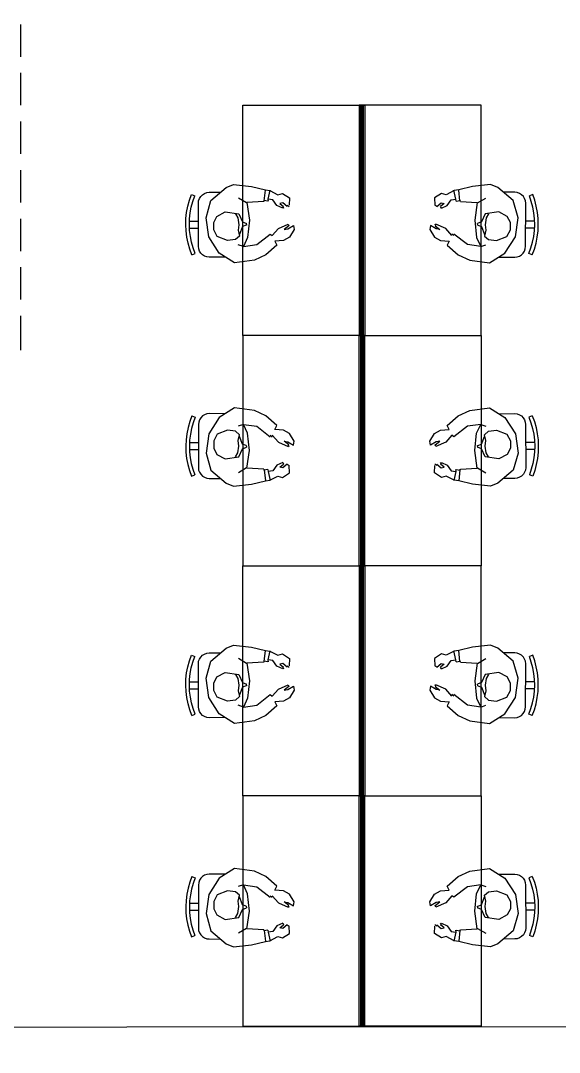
# Model space of a CAD drawing. Extents: x 0 to 23.4, y 0 to 16.5.
# Drawn here: x 5.367 to 6.349, y 3.895 to 5.777 of the extents above; entities that cross this region are included whole.
import ezdxf

# ---------------------------------------------------------------- set-up
doc = ezdxf.new("R2010")
doc.units = 0
doc.layers.get('0').update_dxf_attribs({"linetype": 'CONTINUOUS'})

msp = doc.modelspace()

# ---------------------------------------------------------------- linework, layer by layer
at = {"color": 0}
for points in [[(18.7013, 3.89535), (18.6972, 13.0263), (0.69781, 13.0186), (0.70171, 3.93983), (8.79883, 3.94336)], [(5.36681, 5.71072), (5.36675, 5.76975)], [(5.36681, 5.62213), (5.36681, 5.68121)], [(5.77181, 5.20269), (5.77181, 5.62261)], [(5.77181, 5.62261), (5.98833, 5.62261)], [(5.98833, 5.62261), (5.98833, 5.20269)], [(6.20703, 5.62261), (5.9905, 5.62261)], [(5.9905, 5.62261), (5.9905, 5.20269)], [(6.20703, 5.20269), (6.20703, 5.62261)], [(5.36681, 5.53358), (5.36681, 5.59261)], [(5.36681, 5.44499), (5.36681, 5.50401)], [(5.74149, 5.47244), (5.75515, 5.47771)], [(5.75515, 5.47771), (5.78782, 5.47407)], [(6.22368, 5.47771), (6.19103, 5.47407)], [(6.23736, 5.47244), (6.22368, 5.47771)], [(5.67893, 5.34939), (5.67507, 5.36003), (5.67199, 5.37088), (5.66982, 5.38194), (5.6684, 5.39318), (5.66792, 5.4044), (5.66829, 5.41569), (5.66949, 5.42692), (5.67156, 5.43804), (5.67443, 5.44894), (5.67817, 5.45958)], [(5.685, 5.35189), (5.68132, 5.36203), (5.67839, 5.3724), (5.67626, 5.38297), (5.67497, 5.39367), (5.67449, 5.40446), (5.67481, 5.41521), (5.67594, 5.42594), (5.67796, 5.43653), (5.68072, 5.44694), (5.68425, 5.45714)], [(5.67817, 5.45958), (5.68425, 5.45714)], [(5.69092, 5.44379), (5.6914, 5.44819), (5.69287, 5.45231), (5.69521, 5.45606), (5.69829, 5.45921), (5.70204, 5.46153), (5.70617, 5.463), (5.71056, 5.46349)], [(5.71056, 5.46349), (5.73118, 5.46354)], [(5.7136, 5.44846), (5.74149, 5.47244)], [(5.78782, 5.47407), (5.81304, 5.46821)], [(5.81082, 5.44808), (5.81315, 5.46772)], [(5.81304, 5.46821), (5.82129, 5.46696)], [(5.81814, 5.45079), (5.82172, 5.46756)], [(5.82129, 5.46696), (5.83583, 5.45915)], [(5.83583, 5.45915), (5.84429, 5.46164)], [(5.84429, 5.46164), (5.85732, 5.4535)], [(6.13456, 5.46164), (6.12153, 5.4535)], [(6.14301, 5.45915), (6.13456, 5.46164)], [(6.15756, 5.46696), (6.14301, 5.45915)], [(6.16069, 5.45079), (6.15717, 5.46756)], [(6.16581, 5.46821), (6.15756, 5.46696)], [(6.16803, 5.44808), (6.16569, 5.46772)], [(6.19103, 5.47407), (6.16581, 5.46821)], [(6.26525, 5.44846), (6.23736, 5.47244)], [(6.26828, 5.46349), (6.24767, 5.46354)], [(6.28792, 5.44379), (6.28743, 5.44819), (6.28603, 5.45231), (6.28369, 5.45606), (6.28054, 5.45921), (6.27681, 5.46153), (6.27268, 5.463), (6.26828, 5.46349)], [(6.29383, 5.35189), (6.29753, 5.36203), (6.30046, 5.3724), (6.30257, 5.38297), (6.30388, 5.39367), (6.30436, 5.40446), (6.30404, 5.41521), (6.3029, 5.42594), (6.30094, 5.43653), (6.29818, 5.44694), (6.2946, 5.45714)], [(6.30067, 5.45958), (6.2946, 5.45714)], [(6.29992, 5.34939), (6.30382, 5.36003), (6.30686, 5.37088), (6.30908, 5.38194), (6.31044, 5.39318), (6.31093, 5.4044), (6.3106, 5.41569), (6.30935, 5.42692), (6.30729, 5.43804), (6.30442, 5.44894), (6.30067, 5.45958)], [(5.69108, 5.36507), (5.69092, 5.44379)], [(5.70486, 5.41726), (5.7136, 5.44846)], [(5.77875, 5.44439), (5.76394, 5.45307)], [(5.81006, 5.44683), (5.77914, 5.44499)], [(5.77914, 5.44499), (5.78396, 5.41265)], [(5.81006, 5.44846), (5.81017, 5.44683)], [(5.81782, 5.44754), (5.81017, 5.44846)], [(5.81782, 5.45079), (5.81814, 5.44754)], [(5.82688, 5.44965), (5.81814, 5.45079)], [(5.83399, 5.43961), (5.82688, 5.44965)], [(5.84467, 5.43463), (5.83399, 5.43961)], [(5.84511, 5.44428), (5.83957, 5.44303)], [(5.83957, 5.44303), (5.84614, 5.43761)], [(5.84467, 5.43761), (5.84614, 5.43463)], [(5.85303, 5.43761), (5.84511, 5.44428)], [(5.85303, 5.44006), (5.85672, 5.43761)], [(5.85732, 5.4535), (5.85672, 5.44006)], [(6.12153, 5.4535), (6.12213, 5.44006)], [(6.12582, 5.43761), (6.12213, 5.44006)], [(6.12582, 5.43761), (6.13374, 5.44428)], [(6.13926, 5.44303), (6.13271, 5.43761)], [(6.13417, 5.43463), (6.13271, 5.43761)], [(6.13374, 5.44428), (6.13926, 5.44303)], [(6.13417, 5.43463), (6.14486, 5.43961)], [(6.14486, 5.43961), (6.15196, 5.44965)], [(6.15196, 5.44965), (6.16069, 5.45079)], [(6.16103, 5.44754), (6.16069, 5.45079)], [(6.16103, 5.44754), (6.16868, 5.44846)], [(6.16883, 5.44683), (6.16868, 5.44846)], [(6.16883, 5.44683), (6.19971, 5.44499)], [(6.19971, 5.44499), (6.19488, 5.41265)], [(6.20008, 5.44439), (6.21496, 5.45307)], [(6.27399, 5.41726), (6.26525, 5.44846)], [(6.28776, 5.36507), (6.28792, 5.44379)], [(5.71886, 5.40831), (5.7245, 5.41971)], [(5.7245, 5.41971), (5.74001, 5.428)], [(5.74001, 5.428), (5.76486, 5.42443)], [(5.7589, 5.42437), (5.76292, 5.41683)], [(5.76486, 5.42443), (5.77165, 5.40983)], [(6.21397, 5.42443), (6.20719, 5.40983)], [(6.23882, 5.428), (6.21397, 5.42443)], [(6.21994, 5.42437), (6.21593, 5.41683)], [(6.25433, 5.41971), (6.23882, 5.428)], [(6.25999, 5.40831), (6.25433, 5.41971)], [(5.36681, 5.35639), (5.36681, 5.41547)], [(5.67449, 5.41103), (5.69097, 5.41103)], [(5.70975, 5.38226), (5.70486, 5.41726)], [(5.71892, 5.39486), (5.71886, 5.40831)], [(5.76292, 5.41683), (5.76465, 5.40451)], [(5.76465, 5.40451), (5.76335, 5.39426)], [(5.77126, 5.4011), (5.76617, 5.38688)], [(5.77832, 5.40375), (5.77126, 5.4011)], [(5.77165, 5.40983), (5.77869, 5.40663)], [(5.77832, 5.40663), (5.77869, 5.40375)], [(5.78396, 5.41265), (5.7806, 5.38108)], [(5.83686, 5.39725), (5.8546, 5.4056)], [(5.8559, 5.40218), (5.84733, 5.39546)], [(5.85389, 5.39692), (5.86469, 5.40315)], [(5.8546, 5.4056), (5.8559, 5.40218)], [(5.86469, 5.40315), (5.86589, 5.39567)], [(6.11415, 5.40315), (6.11296, 5.39567)], [(6.12494, 5.39692), (6.11415, 5.40315)], [(6.12429, 5.40218), (6.12294, 5.4056)], [(6.12294, 5.40218), (6.13151, 5.39546)], [(6.14199, 5.39725), (6.12429, 5.4056)], [(6.19488, 5.41265), (6.19824, 5.38108)], [(6.20719, 5.40983), (6.20019, 5.40663)], [(6.20057, 5.40375), (6.20019, 5.40663)], [(6.20057, 5.40375), (6.20757, 5.4011)], [(6.20757, 5.4011), (6.21268, 5.38688)], [(6.21593, 5.41683), (6.21419, 5.40451)], [(6.21419, 5.40451), (6.2155, 5.39426)], [(6.25999, 5.39486), (6.25999, 5.40831)], [(6.2691, 5.38226), (6.27399, 5.41726)], [(6.30436, 5.41103), (6.28787, 5.41103)], [(5.67449, 5.39789), (5.69103, 5.39789)], [(5.72885, 5.35232), (5.70975, 5.38226)], [(5.7251, 5.38297), (5.71892, 5.39486)], [(5.74425, 5.37576), (5.7251, 5.38297)], [(5.766, 5.38385), (5.75879, 5.37739)], [(5.76335, 5.39426), (5.766, 5.38385)], [(5.7806, 5.38108), (5.77294, 5.3649)], [(5.79731, 5.36849), (5.82215, 5.38747)], [(5.82215, 5.38747), (5.82547, 5.38456)], [(5.82547, 5.38456), (5.83686, 5.39725)], [(5.85693, 5.38183), (5.84614, 5.37549)], [(5.84733, 5.39546), (5.85389, 5.39692)], [(5.86589, 5.39567), (5.85693, 5.38183)], [(6.11296, 5.39567), (6.1219, 5.38183)], [(6.1219, 5.38183), (6.13271, 5.37549)], [(6.13151, 5.39546), (6.12494, 5.39692)], [(6.15338, 5.38456), (6.14199, 5.39725)], [(6.15674, 5.38456), (6.15338, 5.38747)], [(6.18153, 5.36849), (6.15674, 5.38747)], [(6.19824, 5.38108), (6.20594, 5.3649)], [(6.2155, 5.39426), (6.21283, 5.38385)], [(6.21283, 5.38385), (6.22006, 5.37739)], [(6.2346, 5.37576), (6.25375, 5.38297)], [(6.25, 5.35232), (6.2691, 5.38226)], [(6.25375, 5.38297), (6.25999, 5.39486)], [(6.30436, 5.39789), (6.28782, 5.39789)], [(5.71083, 5.34543), (5.70643, 5.34592), (5.70226, 5.34733), (5.69851, 5.34967), (5.69542, 5.35281), (5.69303, 5.3565), (5.69157, 5.36068), (5.69108, 5.36507)], [(5.75879, 5.37739), (5.74425, 5.37576)], [(5.77294, 5.3649), (5.76372, 5.36806)], [(5.77294, 5.3649), (5.79731, 5.36849)], [(5.83431, 5.36692), (5.81381, 5.34924)], [(5.84614, 5.37549), (5.83046, 5.37451)], [(5.83046, 5.37451), (5.83431, 5.36692)], [(6.13271, 5.37549), (6.14844, 5.37451)], [(6.14844, 5.37451), (6.14453, 5.36692)], [(6.14453, 5.36692), (6.16504, 5.34924)], [(6.20594, 5.3649), (6.18153, 5.36849)], [(6.20594, 5.3649), (6.21517, 5.36806)], [(6.22006, 5.37739), (6.2346, 5.37576)], [(6.26807, 5.34543), (6.2724, 5.34592), (6.27658, 5.34733), (6.28033, 5.34967), (6.28347, 5.35281), (6.28581, 5.3565), (6.28728, 5.36068), (6.28776, 5.36507)], [(5.67893, 5.34939), (5.685, 5.35189)], [(5.73981, 5.34549), (5.71083, 5.34543)], [(5.75678, 5.33485), (5.72885, 5.35232)], [(5.81381, 5.34924), (5.79297, 5.33957)], [(6.16504, 5.34924), (6.18587, 5.33957)], [(6.22206, 5.33485), (6.25, 5.35232)], [(6.23904, 5.34549), (6.26807, 5.34543)], [(6.29992, 5.34939), (6.29383, 5.35189)], [(5.36681, 5.26785), (5.36681, 5.32688)], [(5.79297, 5.33957), (5.75678, 5.33485)], [(6.18587, 5.33957), (6.22206, 5.33485)], [(5.36681, 5.17551), (5.36681, 5.23828)], [(5.98833, 5.20269), (5.77181, 5.20269)], [(5.77181, 5.20269), (5.77181, 4.78276)], [(5.98833, 5.20269), (5.77181, 5.20269)], [(5.98438, 5.20269), (5.98833, 5.20269)], [(5.98438, 5.20269), (5.98833, 5.20269)], [(5.98833, 4.78276), (5.98833, 5.20269)], [(5.9905, 5.20269), (6.20703, 5.20269)], [(5.99447, 5.20269), (5.9905, 5.20269)], [(5.9905, 4.78276), (5.9905, 5.20269)], [(5.9905, 5.20269), (6.20703, 5.20269)], [(5.99447, 5.20269), (5.9905, 5.20269)], [(6.20703, 5.20269), (6.20703, 4.78276)], [(5.75678, 5.07053), (5.72885, 5.05306)], [(5.79297, 5.06581), (5.75678, 5.07053)], [(5.81381, 5.05615), (5.79297, 5.06581)], [(6.16504, 5.05615), (6.18587, 5.06581)], [(6.18587, 5.06581), (6.22206, 5.07053)], [(6.22206, 5.07053), (6.25, 5.05306)], [(5.67893, 5.05599), (5.67507, 5.04536), (5.67199, 5.0345), (5.66982, 5.02344), (5.6684, 5.01221), (5.66792, 5.00097), (5.66829, 4.98969), (5.66949, 4.97846), (5.67156, 4.96733), (5.67443, 4.95643), (5.67817, 4.94581)], [(5.685, 5.0535), (5.68132, 5.04335), (5.67839, 5.03299), (5.67626, 5.0224), (5.67497, 5.01172), (5.67449, 5.00092), (5.67481, 4.99018), (5.67594, 4.97944), (5.67796, 4.96886), (5.68072, 4.95844), (5.68425, 4.94824)], [(5.67893, 5.05599), (5.685, 5.0535)], [(5.71083, 5.05994), (5.70643, 5.05951), (5.70226, 5.05806), (5.69851, 5.05572), (5.69542, 5.05257), (5.69303, 5.04889), (5.69157, 5.04471), (5.69108, 5.04031)], [(5.72885, 5.05306), (5.70975, 5.02311)], [(5.73981, 5.0599), (5.71083, 5.05994)], [(5.83431, 5.03847), (5.81381, 5.05615)], [(6.14453, 5.03847), (6.16504, 5.05615)], [(6.23904, 5.0599), (6.26807, 5.05994)], [(6.25, 5.05306), (6.2691, 5.02311)], [(6.26807, 5.05994), (6.2724, 5.05951), (6.27658, 5.05806), (6.28033, 5.05572), (6.28347, 5.05257), (6.28581, 5.04889), (6.28728, 5.04471), (6.28776, 5.04031)], [(6.29992, 5.05599), (6.29383, 5.0535)], [(6.29383, 5.0535), (6.29753, 5.04335), (6.30046, 5.03299), (6.30257, 5.0224), (6.30388, 5.01172), (6.30436, 5.00092), (6.30404, 4.99018), (6.3029, 4.97944), (6.30094, 4.96886), (6.29818, 4.95844), (6.2946, 4.94824)], [(6.29992, 5.05599), (6.30382, 5.04536), (6.30686, 5.0345), (6.30908, 5.02344), (6.31044, 5.01221), (6.31093, 5.00097), (6.3106, 4.98969), (6.30935, 4.97846), (6.30729, 4.96733), (6.30442, 4.95643), (6.30067, 4.94581)], [(5.69108, 5.04031), (5.69092, 4.96158)], [(5.70975, 5.02311), (5.70486, 4.98812)], [(5.74425, 5.02962), (5.7251, 5.0224)], [(5.75879, 5.028), (5.74425, 5.02962)], [(5.766, 5.02154), (5.75879, 5.028)], [(5.77294, 5.04047), (5.76372, 5.03733)], [(5.77294, 5.04047), (5.79731, 5.03689)], [(5.7806, 5.02431), (5.77294, 5.04047)], [(5.78396, 4.99274), (5.7806, 5.02431)], [(5.79731, 5.03689), (5.82215, 5.0179)], [(5.83046, 5.03087), (5.83431, 5.03847)], [(5.84614, 5.02989), (5.83046, 5.03087)], [(5.85693, 5.02354), (5.84614, 5.02989)], [(5.86589, 5.00971), (5.85693, 5.02354)], [(6.11296, 5.00971), (6.1219, 5.02354)], [(6.1219, 5.02354), (6.13271, 5.02989)], [(6.13271, 5.02989), (6.14844, 5.03087)], [(6.14844, 5.03087), (6.14453, 5.03847)], [(6.18153, 5.03689), (6.15674, 5.0179)], [(6.20594, 5.04047), (6.18153, 5.03689)], [(6.19488, 4.99274), (6.19824, 5.02431)], [(6.19824, 5.02431), (6.20594, 5.04047)], [(6.20594, 5.04047), (6.21517, 5.03733)], [(6.21283, 5.02154), (6.22006, 5.028)], [(6.22006, 5.028), (6.2346, 5.02962)], [(6.2346, 5.02962), (6.25375, 5.0224)], [(6.2691, 5.02311), (6.27399, 4.98812)], [(6.28776, 5.04031), (6.28792, 4.96158)], [(5.67449, 5.00749), (5.69103, 5.00749)], [(5.71892, 5.01053), (5.71886, 4.99707)], [(5.7251, 5.0224), (5.71892, 5.01053)], [(5.76335, 5.01112), (5.766, 5.02154)], [(5.76465, 5.00092), (5.76335, 5.01112)], [(5.77126, 5.00429), (5.76617, 5.0185)], [(5.77832, 5.00163), (5.77126, 5.00429)], [(5.82215, 5.02083), (5.82547, 5.0179)], [(5.82547, 5.02083), (5.83686, 5.00814)], [(5.83686, 5.00814), (5.8546, 4.99978)], [(5.84733, 5.00999), (5.85389, 5.00846)], [(5.8559, 5.00319), (5.84733, 5.00999)], [(5.85389, 5.00846), (5.86469, 5.00222)], [(5.86469, 5.00222), (5.86589, 5.00971)], [(6.11415, 5.00222), (6.11296, 5.00971)], [(6.12494, 5.00846), (6.11415, 5.00222)], [(6.12294, 5.00319), (6.13151, 5.00999)], [(6.14199, 5.00814), (6.12429, 4.99978)], [(6.13151, 5.00999), (6.12494, 5.00846)], [(6.15338, 5.02083), (6.14199, 5.00814)], [(6.15674, 5.0179), (6.15338, 5.02083)], [(6.20057, 5.00163), (6.20757, 5.00429)], [(6.20757, 5.00429), (6.21268, 5.0185)], [(6.2155, 5.01112), (6.21283, 5.02154)], [(6.21419, 5.00092), (6.2155, 5.01112)], [(6.25375, 5.0224), (6.25999, 5.01053)], [(6.25999, 5.01053), (6.25999, 4.99707)], [(6.30436, 5.00749), (6.28782, 5.00749)], [(5.67449, 4.99436), (5.69097, 4.99436)], [(5.70486, 4.98812), (5.7136, 4.95692)], [(5.71886, 4.99707), (5.7245, 4.98568)], [(5.7245, 4.98568), (5.74001, 4.97738)], [(5.7589, 4.98101), (5.76292, 4.98856)], [(5.76292, 4.98856), (5.76465, 5.00092)], [(5.76486, 4.98096), (5.77165, 4.99556)], [(5.77165, 4.99556), (5.77869, 4.99881)], [(5.77832, 5.00163), (5.77869, 4.99881)], [(5.77914, 4.96039), (5.78396, 4.99274)], [(5.8546, 5.00319), (5.8559, 4.99978)], [(6.12429, 4.99978), (6.12294, 5.00319)], [(6.19971, 4.96039), (6.19488, 4.99274)], [(6.20057, 4.99881), (6.20019, 5.00163)], [(6.20719, 4.99556), (6.20019, 4.99881)], [(6.21397, 4.98096), (6.20719, 4.99556)], [(6.21593, 4.98856), (6.21419, 5.00092)], [(6.21994, 4.98101), (6.21593, 4.98856)], [(6.25433, 4.98568), (6.23882, 4.97738)], [(6.25999, 4.99707), (6.25433, 4.98568)], [(6.27399, 4.98812), (6.26525, 4.95692)], [(6.30436, 4.99436), (6.28787, 4.99436)], [(5.74001, 4.97738), (5.76486, 4.98096)], [(5.84467, 4.97076), (5.83399, 4.96576)], [(5.83957, 4.96235), (5.84614, 4.96778)], [(5.84467, 4.97076), (5.84614, 4.96778)], [(5.85303, 4.96778), (5.84511, 4.9611)], [(5.85303, 4.96778), (5.85672, 4.96533)], [(6.12582, 4.96533), (6.12213, 4.96778)], [(6.12582, 4.96778), (6.13374, 4.9611)], [(6.13417, 4.96778), (6.13271, 4.97076)], [(6.13926, 4.96235), (6.13271, 4.96778)], [(6.13417, 4.97076), (6.14486, 4.96576)], [(6.23882, 4.97738), (6.21397, 4.98096)], [(5.67817, 4.94581), (5.68425, 4.94824)], [(5.69092, 4.96158), (5.6914, 4.95719), (5.69287, 4.95307), (5.69521, 4.94933), (5.69829, 4.94618), (5.70204, 4.94385), (5.70617, 4.94239), (5.71056, 4.94189)], [(5.7136, 4.95692), (5.74149, 4.93294)], [(5.77875, 4.96099), (5.76394, 4.95231)], [(5.81006, 4.95856), (5.77914, 4.96039)], [(5.81006, 4.95856), (5.81017, 4.95692)], [(5.81782, 4.95785), (5.81017, 4.95692)], [(5.81082, 4.95731), (5.81315, 4.93767)], [(5.81782, 4.95785), (5.81814, 4.95458)], [(5.82688, 4.95574), (5.81814, 4.95458)], [(5.81814, 4.95458), (5.82172, 4.93782)], [(5.83399, 4.96576), (5.82688, 4.95574)], [(5.84511, 4.9611), (5.83957, 4.96235)], [(5.84429, 4.94374), (5.85732, 4.95188)], [(5.85732, 4.95188), (5.85672, 4.96533)], [(6.12153, 4.95188), (6.12213, 4.96533)], [(6.13456, 4.94374), (6.12153, 4.95188)], [(6.13374, 4.9611), (6.13926, 4.96235)], [(6.14486, 4.96576), (6.15196, 4.95574)], [(6.15196, 4.95574), (6.16069, 4.95458)], [(6.16069, 4.95458), (6.15717, 4.93782)], [(6.16103, 4.95458), (6.16069, 4.95785)], [(6.16103, 4.95785), (6.16868, 4.95692)], [(6.16803, 4.95731), (6.16569, 4.93767)], [(6.16883, 4.95692), (6.16868, 4.95856)], [(6.16883, 4.95856), (6.19971, 4.96039)], [(6.20008, 4.96099), (6.21496, 4.95231)], [(6.26525, 4.95692), (6.23736, 4.93294)], [(6.28792, 4.96158), (6.28743, 4.95719), (6.28603, 4.95307), (6.28369, 4.94933), (6.28054, 4.94618), (6.27681, 4.94385), (6.27268, 4.94239), (6.26828, 4.94189)], [(6.30067, 4.94581), (6.2946, 4.94824)], [(5.71056, 4.94189), (5.73118, 4.94185)], [(5.74149, 4.93294), (5.75515, 4.92768)], [(5.75515, 4.92768), (5.78782, 4.93132)], [(5.78782, 4.93132), (5.81304, 4.93718)], [(5.81304, 4.93718), (5.82129, 4.93842)], [(5.82129, 4.93842), (5.83583, 4.94624)], [(5.83583, 4.94624), (5.84429, 4.94374)], [(6.14301, 4.94624), (6.13456, 4.94374)], [(6.15756, 4.93842), (6.14301, 4.94624)], [(6.16581, 4.93718), (6.15756, 4.93842)], [(6.19103, 4.93132), (6.16581, 4.93718)], [(6.22368, 4.92768), (6.19103, 4.93132)], [(6.23736, 4.93294), (6.22368, 4.92768)], [(6.26828, 4.94189), (6.24767, 4.94185)], [(5.77181, 4.36285), (5.77181, 4.78276)], [(5.77181, 4.78276), (5.98833, 4.78276)], [(5.77181, 4.78276), (5.98833, 4.78276)], [(5.98833, 4.78276), (5.98833, 4.36285)], [(6.20703, 4.78276), (5.9905, 4.78276)], [(5.9905, 4.78276), (5.9905, 4.36285)], [(6.20703, 4.78276), (5.9905, 4.78276)], [(6.20703, 4.36285), (6.20703, 4.78276)], [(5.7136, 4.60861), (5.74149, 4.6326)], [(5.74149, 4.6326), (5.75515, 4.63786)], [(5.75515, 4.63786), (5.78782, 4.63422)], [(5.78782, 4.63422), (5.81304, 4.62836)], [(5.81082, 4.60824), (5.81315, 4.62788)], [(5.81304, 4.62836), (5.82129, 4.62711)], [(6.16581, 4.62836), (6.15756, 4.62711)], [(6.16803, 4.60824), (6.16569, 4.62788)], [(6.19103, 4.63422), (6.16581, 4.62836)], [(6.22368, 4.63786), (6.19103, 4.63422)], [(6.23736, 4.6326), (6.22368, 4.63786)], [(6.26525, 4.60861), (6.23736, 4.6326)], [(5.67893, 4.50956), (5.67507, 4.52018), (5.67199, 4.53103), (5.66982, 4.5421), (5.6684, 4.55333), (5.66792, 4.56456), (5.66829, 4.57585), (5.66949, 4.58708), (5.67156, 4.59819), (5.67443, 4.6091), (5.67817, 4.61974)], [(5.685, 4.51204), (5.68132, 4.52219), (5.67839, 4.53256), (5.67626, 4.54313), (5.67497, 4.55382), (5.67449, 4.56461), (5.67481, 4.57536), (5.67594, 4.5861), (5.67796, 4.59668), (5.68072, 4.6071), (5.68425, 4.61729)], [(5.67817, 4.61974), (5.68425, 4.61729)], [(5.69092, 4.60394), (5.6914, 4.60835), (5.69287, 4.61247), (5.69521, 4.61621), (5.69829, 4.61936), (5.70204, 4.62169), (5.70617, 4.62315), (5.71056, 4.62364)], [(5.71056, 4.62364), (5.73118, 4.62369)], [(5.77875, 4.60454), (5.76394, 4.61322)], [(5.81782, 4.61094), (5.81814, 4.60769)], [(5.81814, 4.61094), (5.82172, 4.62771)], [(5.82688, 4.60981), (5.81814, 4.61094)], [(5.82129, 4.62711), (5.83583, 4.61931)], [(5.83399, 4.59978), (5.82688, 4.60981)], [(5.83583, 4.61931), (5.84429, 4.62181)], [(5.84429, 4.62181), (5.85732, 4.61367)], [(5.85732, 4.61367), (5.85672, 4.60021)], [(6.13456, 4.62181), (6.12153, 4.61367)], [(6.12153, 4.61367), (6.12213, 4.60021)], [(6.14301, 4.61931), (6.13456, 4.62181)], [(6.15756, 4.62711), (6.14301, 4.61931)], [(6.14486, 4.59978), (6.15196, 4.60981)], [(6.15196, 4.60981), (6.16069, 4.61094)], [(6.16069, 4.61094), (6.15717, 4.62771)], [(6.16103, 4.60769), (6.16069, 4.61094)], [(6.20008, 4.60454), (6.21496, 4.61322)], [(6.26828, 4.62364), (6.24767, 4.62369)], [(6.28792, 4.60394), (6.28743, 4.60835), (6.28603, 4.61247), (6.28369, 4.61621), (6.28054, 4.61936), (6.27681, 4.62169), (6.27268, 4.62315), (6.26828, 4.62364)], [(6.29383, 4.51204), (6.29753, 4.52219), (6.30046, 4.53256), (6.30257, 4.54313), (6.30388, 4.55382), (6.30436, 4.56461), (6.30404, 4.57536), (6.3029, 4.5861), (6.30094, 4.59668), (6.29818, 4.6071), (6.2946, 4.61729)], [(6.30067, 4.61974), (6.2946, 4.61729)], [(6.29992, 4.50956), (6.30382, 4.52018), (6.30686, 4.53103), (6.30908, 4.5421), (6.31044, 4.55333), (6.31093, 4.56456), (6.3106, 4.57585), (6.30935, 4.58708), (6.30729, 4.59819), (6.30442, 4.6091), (6.30067, 4.61974)], [(5.69108, 4.52522), (5.69092, 4.60394)], [(5.70486, 4.57742), (5.7136, 4.60861)], [(5.81006, 4.60699), (5.77914, 4.60514)], [(5.77914, 4.60514), (5.78396, 4.57281)], [(5.81006, 4.60861), (5.81017, 4.60699)], [(5.81782, 4.60769), (5.81017, 4.60861)], [(5.84467, 4.59478), (5.83399, 4.59978)], [(5.84511, 4.60444), (5.83957, 4.60319)], [(5.83957, 4.60319), (5.84614, 4.59776)], [(5.84467, 4.59776), (5.84614, 4.59478)], [(5.85303, 4.59776), (5.84511, 4.60444)], [(5.85303, 4.60021), (5.85672, 4.59776)], [(6.12582, 4.59776), (6.12213, 4.60021)], [(6.12582, 4.59776), (6.13374, 4.60444)], [(6.13926, 4.60319), (6.13271, 4.59776)], [(6.13417, 4.59478), (6.13271, 4.59776)], [(6.13374, 4.60444), (6.13926, 4.60319)], [(6.13417, 4.59478), (6.14486, 4.59978)], [(6.16103, 4.60769), (6.16868, 4.60861)], [(6.16883, 4.60699), (6.16868, 4.60861)], [(6.16883, 4.60699), (6.19971, 4.60514)], [(6.19971, 4.60514), (6.19488, 4.57281)], [(6.27399, 4.57742), (6.26525, 4.60861)], [(6.28776, 4.52522), (6.28792, 4.60394)], [(5.70975, 4.54243), (5.70486, 4.57742)], [(5.71886, 4.56847), (5.7245, 4.57986)], [(5.7245, 4.57986), (5.74001, 4.58817)], [(5.74001, 4.58817), (5.76486, 4.58458)], [(5.7589, 4.58453), (5.76292, 4.57699)], [(5.76292, 4.57699), (5.76465, 4.56461)], [(5.76486, 4.58458), (5.77165, 4.56999)], [(5.78396, 4.57281), (5.7806, 4.54124)], [(6.19488, 4.57281), (6.19824, 4.54124)], [(6.21397, 4.58458), (6.20719, 4.56999)], [(6.23882, 4.58817), (6.21397, 4.58458)], [(6.21593, 4.57699), (6.21419, 4.56461)], [(6.21994, 4.58453), (6.21593, 4.57699)], [(6.25433, 4.57986), (6.23882, 4.58817)], [(6.25999, 4.56847), (6.25433, 4.57986)], [(6.2691, 4.54243), (6.27399, 4.57742)], [(5.67449, 4.57118), (5.69097, 4.57118)], [(5.67449, 4.55806), (5.69103, 4.55806)], [(5.71892, 4.55501), (5.71886, 4.56847)], [(5.7251, 4.54313), (5.71892, 4.55501)], [(5.76465, 4.56461), (5.76335, 4.55442)], [(5.76335, 4.55442), (5.766, 4.544)], [(5.77126, 4.56125), (5.76617, 4.54704)], [(5.77832, 4.56392), (5.77126, 4.56125)], [(5.77165, 4.56999), (5.77869, 4.56674)], [(5.77832, 4.56674), (5.77869, 4.56392)], [(5.82547, 4.54471), (5.83686, 4.5574)], [(5.83686, 4.5574), (5.8546, 4.56575)], [(5.8559, 4.56233), (5.84733, 4.55556)], [(5.84733, 4.55556), (5.85389, 4.55707)], [(5.85389, 4.55707), (5.86469, 4.56332)], [(5.8546, 4.56575), (5.8559, 4.56233)], [(5.86589, 4.55583), (5.85693, 4.54199)], [(5.86469, 4.56332), (5.86589, 4.55583)], [(6.11415, 4.56332), (6.11296, 4.55583)], [(6.11296, 4.55583), (6.1219, 4.54199)], [(6.12494, 4.55707), (6.11415, 4.56332)], [(6.12429, 4.56233), (6.12294, 4.56575)], [(6.12294, 4.56233), (6.13151, 4.55556)], [(6.14199, 4.5574), (6.12429, 4.56575)], [(6.13151, 4.55556), (6.12494, 4.55707)], [(6.15338, 4.54471), (6.14199, 4.5574)], [(6.20719, 4.56999), (6.20019, 4.56674)], [(6.20057, 4.56392), (6.20019, 4.56674)], [(6.20057, 4.56392), (6.20757, 4.56125)], [(6.20757, 4.56125), (6.21268, 4.54704)], [(6.2155, 4.55442), (6.21283, 4.544)], [(6.21419, 4.56461), (6.2155, 4.55442)], [(6.25375, 4.54313), (6.25999, 4.55501)], [(6.25999, 4.55501), (6.25999, 4.56847)], [(6.30436, 4.55806), (6.28782, 4.55806)], [(6.30436, 4.57118), (6.28787, 4.57118)], [(5.72885, 4.51247), (5.70975, 4.54243)], [(5.74425, 4.53592), (5.7251, 4.54313)], [(5.75879, 4.53754), (5.74425, 4.53592)], [(5.766, 4.544), (5.75879, 4.53754)], [(5.7806, 4.54124), (5.77294, 4.52507)], [(5.79731, 4.52865), (5.82215, 4.54764)], [(5.82215, 4.54764), (5.82547, 4.54471)], [(5.84614, 4.53564), (5.83046, 4.53467)], [(5.83046, 4.53467), (5.83431, 4.52707)], [(5.85693, 4.54199), (5.84614, 4.53564)], [(6.1219, 4.54199), (6.13271, 4.53564)], [(6.13271, 4.53564), (6.14844, 4.53467)], [(6.14844, 4.53467), (6.14453, 4.52707)], [(6.15674, 4.54471), (6.15338, 4.54764)], [(6.18153, 4.52865), (6.15674, 4.54764)], [(6.19824, 4.54124), (6.20594, 4.52507)], [(6.21283, 4.544), (6.22006, 4.53754)], [(6.22006, 4.53754), (6.2346, 4.53592)], [(6.2346, 4.53592), (6.25375, 4.54313)], [(6.25, 4.51247), (6.2691, 4.54243)], [(5.71083, 4.50553), (5.70643, 4.50603), (5.70226, 4.50749), (5.69851, 4.50982), (5.69542, 4.51297), (5.69303, 4.51665), (5.69157, 4.52083), (5.69108, 4.52522)], [(5.77294, 4.52507), (5.76372, 4.52821)], [(5.77294, 4.52507), (5.79731, 4.52865)], [(5.83431, 4.52707), (5.81381, 4.50939)], [(6.14453, 4.52707), (6.16504, 4.50939)], [(6.20594, 4.52507), (6.18153, 4.52865)], [(6.20594, 4.52507), (6.21517, 4.52821)], [(6.26807, 4.50553), (6.2724, 4.50603), (6.27658, 4.50749), (6.28033, 4.50982), (6.28347, 4.51297), (6.28581, 4.51665), (6.28728, 4.52083), (6.28776, 4.52522)], [(5.67893, 4.50956), (5.685, 4.51204)], [(5.73981, 4.50564), (5.71083, 4.50553)], [(5.75678, 4.49501), (5.72885, 4.51247)], [(5.79297, 4.49972), (5.75678, 4.49501)], [(5.81381, 4.50939), (5.79297, 4.49972)], [(6.16504, 4.50939), (6.18587, 4.49972)], [(6.18587, 4.49972), (6.22206, 4.49501)], [(6.22206, 4.49501), (6.25, 4.51247)], [(6.23904, 4.50564), (6.26807, 4.50553)], [(6.29992, 4.50956), (6.29383, 4.51204)], [(5.98833, 4.36285), (5.77181, 4.36285)], [(5.77181, 4.36285), (5.77181, 3.94293)], [(5.98833, 4.36285), (5.77181, 4.36285)], [(5.98438, 4.36285), (5.98833, 4.36285)], [(5.98438, 4.36285), (5.98833, 4.36285)], [(5.98833, 3.94293), (5.98833, 4.36285)], [(5.9905, 4.36285), (6.20703, 4.36285)], [(5.99447, 4.36285), (5.9905, 4.36285)], [(5.9905, 3.94293), (5.9905, 4.36285)], [(5.9905, 4.36285), (6.20703, 4.36285)], [(5.99447, 4.36285), (5.9905, 4.36285)], [(6.20703, 4.36285), (6.20703, 3.94293)], [(5.67893, 4.21615), (5.67507, 4.20551), (5.67199, 4.19467), (5.66982, 4.1836), (5.6684, 4.17236), (5.66792, 4.16114), (5.66829, 4.14985), (5.66949, 4.13861), (5.67156, 4.1275), (5.67443, 4.1166), (5.67817, 4.10596)], [(5.67893, 4.21615), (5.685, 4.21365)], [(5.71083, 4.22011), (5.70643, 4.21962), (5.70226, 4.21821), (5.69851, 4.21588), (5.69542, 4.21272), (5.69303, 4.20904), (5.69157, 4.20486), (5.69108, 4.20047)], [(5.73981, 4.22006), (5.71083, 4.22011)], [(5.75678, 4.23068), (5.72885, 4.21322)], [(5.79297, 4.22597), (5.75678, 4.23068)], [(5.81381, 4.21631), (5.79297, 4.22597)], [(5.83431, 4.19862), (5.81381, 4.21631)], [(6.14453, 4.19862), (6.16504, 4.21631)], [(6.16504, 4.21631), (6.18587, 4.22597)], [(6.18587, 4.22597), (6.22206, 4.23068)], [(6.22206, 4.23068), (6.25, 4.21322)], [(6.23904, 4.22006), (6.26807, 4.22011)], [(6.26807, 4.22011), (6.2724, 4.21962), (6.27658, 4.21821), (6.28033, 4.21588), (6.28347, 4.21272), (6.28581, 4.20904), (6.28728, 4.20486), (6.28776, 4.20047)], [(6.29992, 4.21615), (6.29383, 4.21365)], [(6.29992, 4.21615), (6.30382, 4.20551), (6.30686, 4.19467), (6.30908, 4.1836), (6.31044, 4.17236), (6.31093, 4.16114), (6.3106, 4.14985), (6.30935, 4.13861), (6.30729, 4.1275), (6.30442, 4.1166), (6.30067, 4.10596)], [(5.685, 4.21365), (5.68132, 4.2035), (5.67839, 4.19314), (5.67626, 4.18257), (5.67497, 4.17188), (5.67449, 4.16108), (5.67481, 4.15033), (5.67594, 4.1396), (5.67796, 4.12901), (5.68072, 4.1186), (5.68425, 4.1084)], [(5.69108, 4.20047), (5.69092, 4.12175)], [(5.72885, 4.21322), (5.70975, 4.18326)], [(5.77294, 4.20063), (5.76372, 4.19749)], [(5.77294, 4.20063), (5.79731, 4.19706)], [(5.7806, 4.18446), (5.77294, 4.20063)], [(5.79731, 4.19706), (5.82215, 4.17806)], [(5.83046, 4.19103), (5.83431, 4.19862)], [(6.14844, 4.19103), (6.14453, 4.19862)], [(6.18153, 4.19706), (6.15674, 4.17806)], [(6.20594, 4.20063), (6.18153, 4.19706)], [(6.19824, 4.18446), (6.20594, 4.20063)], [(6.20594, 4.20063), (6.21517, 4.19749)], [(6.25, 4.21322), (6.2691, 4.18326)], [(6.28776, 4.20047), (6.28792, 4.12175)], [(6.29383, 4.21365), (6.29753, 4.2035), (6.30046, 4.19314), (6.30257, 4.18257), (6.30388, 4.17188), (6.30436, 4.16108), (6.30404, 4.15033), (6.3029, 4.1396), (6.30094, 4.12901), (6.29818, 4.1186), (6.2946, 4.1084)], [(5.70975, 4.18326), (5.70486, 4.14828)], [(5.7251, 4.18257), (5.71892, 4.17068)], [(5.74425, 4.18978), (5.7251, 4.18257)], [(5.75879, 4.18815), (5.74425, 4.18978)], [(5.766, 4.18169), (5.75879, 4.18815)], [(5.76335, 4.17128), (5.766, 4.18169)], [(5.77126, 4.16444), (5.76617, 4.17865)], [(5.78396, 4.15289), (5.7806, 4.18446)], [(5.82215, 4.18099), (5.82547, 4.17806)], [(5.82547, 4.18099), (5.83686, 4.16829)], [(5.84614, 4.19006), (5.83046, 4.19103)], [(5.85693, 4.18371), (5.84614, 4.19006)], [(5.86589, 4.16986), (5.85693, 4.18371)], [(6.11296, 4.16986), (6.1219, 4.18371)], [(6.1219, 4.18371), (6.13271, 4.19006)], [(6.13271, 4.19006), (6.14844, 4.19103)], [(6.15338, 4.18099), (6.14199, 4.16829)], [(6.15674, 4.17806), (6.15338, 4.18099)], [(6.19488, 4.15289), (6.19824, 4.18446)], [(6.20757, 4.16444), (6.21268, 4.17865)], [(6.21283, 4.18169), (6.22006, 4.18815)], [(6.2155, 4.17128), (6.21283, 4.18169)], [(6.22006, 4.18815), (6.2346, 4.18978)], [(6.2346, 4.18978), (6.25375, 4.18257)], [(6.25375, 4.18257), (6.25999, 4.17068)], [(6.2691, 4.18326), (6.27399, 4.14828)], [(5.67449, 4.16764), (5.69103, 4.16764)], [(5.71892, 4.17068), (5.71886, 4.15722)], [(5.76292, 4.14871), (5.76465, 4.16103)], [(5.76465, 4.16103), (5.76335, 4.17128)], [(5.77832, 4.16178), (5.77126, 4.16444)], [(5.77165, 4.15571), (5.77869, 4.1589)], [(5.77832, 4.16178), (5.77869, 4.1589)], [(5.83686, 4.16829), (5.8546, 4.15994)], [(5.84733, 4.17008), (5.85389, 4.16862)], [(5.8559, 4.16336), (5.84733, 4.17008)], [(5.85389, 4.16862), (5.86469, 4.16238)], [(5.8546, 4.16336), (5.8559, 4.15994)], [(5.86469, 4.16238), (5.86589, 4.16986)], [(6.11415, 4.16238), (6.11296, 4.16986)], [(6.12494, 4.16862), (6.11415, 4.16238)], [(6.12294, 4.16336), (6.13151, 4.17008)], [(6.12429, 4.15994), (6.12294, 4.16336)], [(6.14199, 4.16829), (6.12429, 4.15994)], [(6.13151, 4.17008), (6.12494, 4.16862)], [(6.20057, 4.1589), (6.20019, 4.16178)], [(6.20719, 4.15571), (6.20019, 4.1589)], [(6.20057, 4.16178), (6.20757, 4.16444)], [(6.21419, 4.16103), (6.2155, 4.17128)], [(6.21593, 4.14871), (6.21419, 4.16103)], [(6.25999, 4.17068), (6.25999, 4.15722)], [(6.30436, 4.16764), (6.28782, 4.16764)], [(5.67449, 4.15451), (5.69097, 4.15451)], [(5.70486, 4.14828), (5.7136, 4.11708)], [(5.71886, 4.15722), (5.7245, 4.14583)], [(5.7245, 4.14583), (5.74001, 4.13753)], [(5.74001, 4.13753), (5.76486, 4.14111)], [(5.7589, 4.14117), (5.76292, 4.14871)], [(5.76486, 4.14111), (5.77165, 4.15571)], [(5.77914, 4.12056), (5.78396, 4.15289)], [(6.19971, 4.12056), (6.19488, 4.15289)], [(6.21397, 4.14111), (6.20719, 4.15571)], [(6.23882, 4.13753), (6.21397, 4.14111)], [(6.21994, 4.14117), (6.21593, 4.14871)], [(6.25433, 4.14583), (6.23882, 4.13753)], [(6.25999, 4.15722), (6.25433, 4.14583)], [(6.27399, 4.14828), (6.26525, 4.11708)], [(6.30436, 4.15451), (6.28787, 4.15451)], [(5.69092, 4.12175), (5.6914, 4.11735), (5.69287, 4.11322), (5.69521, 4.10949), (5.69829, 4.10633), (5.70204, 4.104), (5.70617, 4.10254), (5.71056, 4.10206)], [(5.77875, 4.12115), (5.76394, 4.11247)], [(5.81006, 4.11871), (5.77914, 4.12056)], [(5.83399, 4.12592), (5.82688, 4.11589)], [(5.84467, 4.13092), (5.83399, 4.12592)], [(5.83957, 4.1225), (5.84614, 4.12793)], [(5.84511, 4.12125), (5.83957, 4.1225)], [(5.84467, 4.13092), (5.84614, 4.12793)], [(5.85303, 4.12793), (5.84511, 4.12125)], [(5.85303, 4.12793), (5.85672, 4.12549)], [(5.85732, 4.11203), (5.85672, 4.12549)], [(6.12153, 4.11203), (6.12213, 4.12549)], [(6.12582, 4.12549), (6.12213, 4.12793)], [(6.12582, 4.12793), (6.13374, 4.12125)], [(6.13417, 4.12793), (6.13271, 4.13092)], [(6.13926, 4.1225), (6.13271, 4.12793)], [(6.13374, 4.12125), (6.13926, 4.1225)], [(6.13417, 4.13092), (6.14486, 4.12592)], [(6.14486, 4.12592), (6.15196, 4.11589)], [(6.16883, 4.11871), (6.19971, 4.12056)], [(6.20008, 4.12115), (6.21496, 4.11247)], [(6.28792, 4.12175), (6.28743, 4.11735), (6.28603, 4.11322), (6.28369, 4.10949), (6.28054, 4.10633), (6.27681, 4.104), (6.27268, 4.10254), (6.26828, 4.10206)], [(5.67817, 4.10596), (5.68425, 4.1084)], [(5.71056, 4.10206), (5.73118, 4.102)], [(5.7136, 4.11708), (5.74149, 4.0931)], [(5.81006, 4.11871), (5.81017, 4.11708)], [(5.81782, 4.118), (5.81017, 4.11708)], [(5.81082, 4.11746), (5.81315, 4.09782)], [(5.81782, 4.118), (5.81814, 4.11475)], [(5.82688, 4.11589), (5.81814, 4.11475)], [(5.81814, 4.11475), (5.82172, 4.09799)], [(5.82129, 4.09858), (5.83583, 4.10639)], [(5.83583, 4.10639), (5.84429, 4.10389)], [(5.84429, 4.10389), (5.85732, 4.11203)], [(6.13456, 4.10389), (6.12153, 4.11203)], [(6.14301, 4.10639), (6.13456, 4.10389)], [(6.15756, 4.09858), (6.14301, 4.10639)], [(6.15196, 4.11589), (6.16069, 4.11475)], [(6.16069, 4.11475), (6.15717, 4.09799)], [(6.16103, 4.11475), (6.16069, 4.118)], [(6.16103, 4.118), (6.16868, 4.11708)], [(6.16803, 4.11746), (6.16569, 4.09782)], [(6.16883, 4.11708), (6.16868, 4.11871)], [(6.26525, 4.11708), (6.23736, 4.0931)], [(6.26828, 4.10206), (6.24767, 4.102)], [(6.30067, 4.10596), (6.2946, 4.1084)], [(5.74149, 4.0931), (5.75515, 4.08783)], [(5.75515, 4.08783), (5.78782, 4.09147)], [(5.78782, 4.09147), (5.81304, 4.09733)], [(5.81304, 4.09733), (5.82129, 4.09858)], [(6.16581, 4.09733), (6.15756, 4.09858)], [(6.19103, 4.09147), (6.16581, 4.09733)], [(6.22368, 4.08783), (6.19103, 4.09147)], [(6.23736, 4.0931), (6.22368, 4.08783)], [(5.77181, 3.94293), (5.98833, 3.94293)], [(6.20703, 3.94293), (5.9905, 3.94293)]]:
    msp.add_lwpolyline(points, dxfattribs=at)
for points in [[(5.98438, 5.62261), (5.98438, 5.20269), (5.99224, 5.20269), (5.99224, 5.62261), (5.98438, 5.62261)], [(5.99447, 5.62261), (5.99447, 5.20269), (5.9866, 5.20269), (5.9866, 5.62261), (5.99447, 5.62261)], [(5.98438, 4.78276), (5.98438, 5.20269), (5.99224, 5.20269), (5.99224, 4.78276), (5.98438, 4.78276)], [(5.99447, 4.78276), (5.99447, 5.20269), (5.9866, 5.20269), (5.9866, 4.78276), (5.99447, 4.78276)], [(5.98438, 4.78276), (5.98438, 4.36285), (5.99224, 4.36285), (5.99224, 4.78276), (5.98438, 4.78276)], [(5.99447, 4.78276), (5.99447, 4.36285), (5.9866, 4.36285), (5.9866, 4.78276), (5.99447, 4.78276)], [(5.98438, 3.94293), (5.98438, 4.36285), (5.99224, 4.36285), (5.99224, 3.94293), (5.98438, 3.94293)], [(5.99447, 3.94293), (5.99447, 4.36285), (5.9866, 4.36285), (5.9866, 3.94293), (5.99447, 3.94293)]]:
    msp.add_lwpolyline(points, close=True, dxfattribs=at)

doc.saveas('drawing.dxf')
